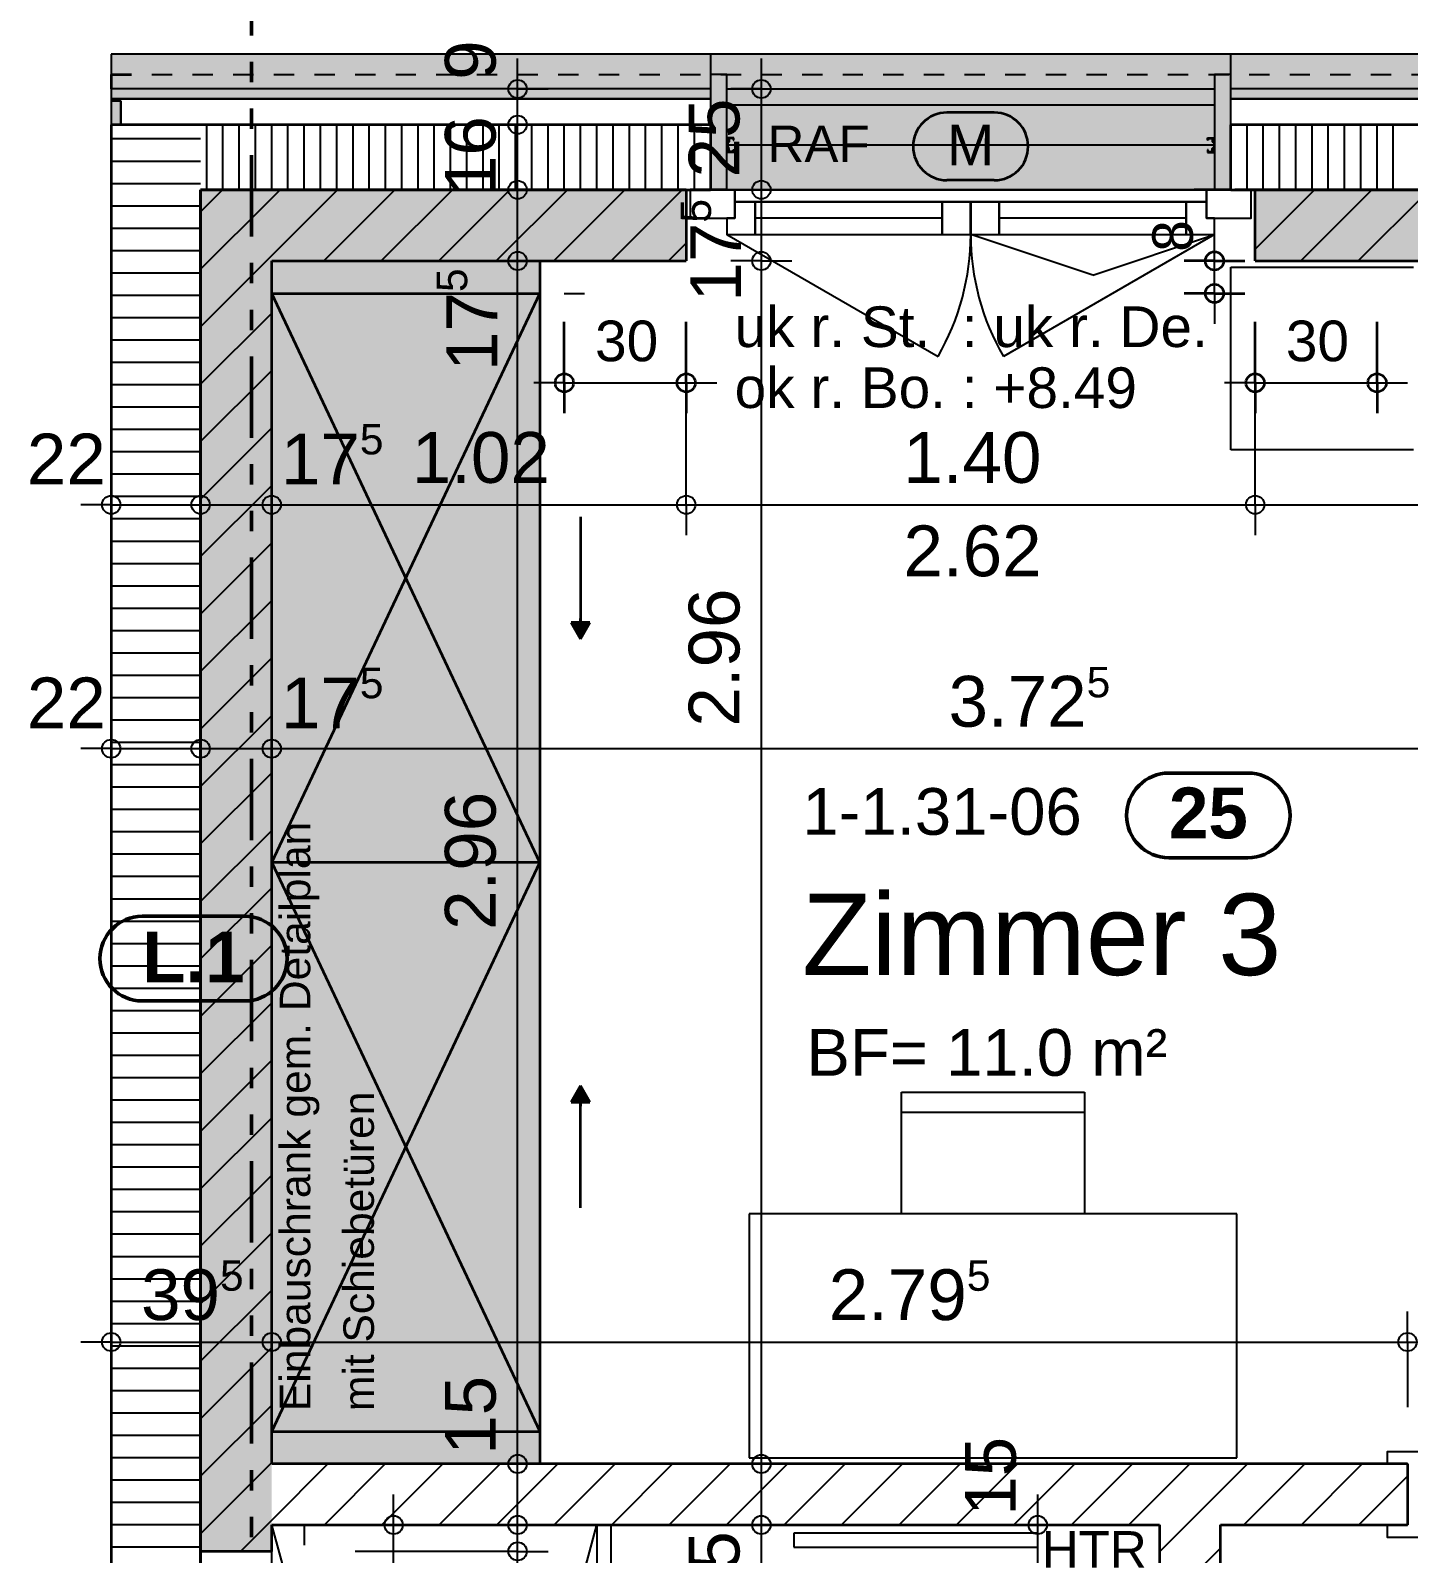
# Model space of a CAD drawing. Header units: centimetres. Extents: x 0.3 to 84.3, y 0.3 to 59.7.
# Drawn here: x 30.82 to 37.6, y 40.45 to 47.95 of the extents above; entities that cross this region are included whole.
import ezdxf

# ---------------------------------------------------------------- set-up
doc = ezdxf.new("R2010")
doc.units = ezdxf.units.CM
for name, pattern in [('AUSGEZOGEN', [0]), ('LINIE_17', [0.05, 0, -0.05]), ('LINIE_23', [0.79, 0.4, -0.13, 0, -0.13, 0, -0.13]), ('PHANTOM', [63.5, 31.75, -6.35, 6.35, -6.35, 6.35, -6.35]), ('PUNKT', [6.35, 0, -6.35]), ('RAND', [44.45, 12.7, -6.35, 12.7, -6.35, 0, -6.35]), ('VERDECKT', [9.525, 6.35, -3.175])]:
    doc.linetypes.add(name, pattern=pattern)
for name, color, linetype, lineweight in [('Allgemein', 7, 'AUSGEZOGEN', 35), ('Bad', 7, 'AUSGEZOGEN', 25), ('Bauachsen grob', 7, 'RAND', 25), ('Daemmung', 7, 'AUSGEZOGEN', 35), ('Einbaumoebel', 7, 'AUSGEZOGEN', 25), ('Fenster', 7, 'AUSGEZOGEN', 35), ('Fensterleibung Beton', 7, 'AUSGEZOGEN', 35), ('Fuellflaeche tragende Wände MW', 7, 'AUSGEZOGEN', 25), ('Holz Fassadenverkleidung', 7, 'AUSGEZOGEN', 35), ('Holzgelaender', 7, 'AUSGEZOGEN', 50), ('Konstruktion oben', 7, 'VERDECKT', 25), ('Oeffnungsrichtung Fenster', 7, 'AUSGEZOGEN', 25), ('Raumbezeichnung', 7, 'AUSGEZOGEN', 35), ('Rolladen', 7, 'AUSGEZOGEN', 25), ('Spengler', 7, 'AUSGEZOGEN', 35), ('Text Koten', 7, 'AUSGEZOGEN', 50), ('Text Werkplan Ausfuehrung', 7, 'AUSGEZOGEN', 50), ('Tuerzarge', 7, 'AUSGEZOGEN', 25), ('Unterkonstruktion', 7, 'AUSGEZOGEN', 35), ('Vorhangbrett', 7, 'AUSGEZOGEN', 25), ('Wand Mauerwerk tragend', 7, 'AUSGEZOGEN', 35), ('Werkplan- Ausfuehrungsmasse', 7, 'AUSGEZOGEN', 25)]:
    doc.layers.add(name, color=color, linetype=linetype, lineweight=lineweight)
for name, color, linetype, lineweight, true_color in [('Elektro Text', 7, 'AUSGEZOGEN', 35, 0x656565), ('HLK Apparate', 7, 'AUSGEZOGEN', 35, 0x656565), ('HLK Text', 7, 'AUSGEZOGEN', 35, 0x656565), ('Moebel', 7, 'AUSGEZOGEN', 25, 0xababab), ('Sanitaer Vermassung', 7, 'AUSGEZOGEN', 35, 0x656565)]:
    doc.layers.add(name, color=color, linetype=linetype, lineweight=lineweight, true_color=true_color)
doc.styles.add('ARIAL', font='ARIAL.TTF')

msp = doc.modelspace()

# ---------------------------------------------------------------- hatches: boundary and pattern name
at = {"layer": 'Allgemein', "linetype": 'AUSGEZOGEN', "lineweight": 25}
h = msp.add_hatch(color=32, dxfattribs=at)
h.paths.add_polyline_path([(36.73, 47.612), (41.45, 47.612), (41.45, 47.66), (36.73, 47.66)])
h.paths.add_polyline_path([(31.22, 47.612), (34.17, 47.612), (34.17, 47.66), (31.22, 47.66)])
h.paths.add_polyline_path([(44.01, 47.612), (48.73, 47.612), (48.73, 47.66), (44.01, 47.66)])
h.paths.add_polyline_path([(51.29, 47.612), (54.45, 47.612), (54.45, 47.66), (51.29, 47.66)])
h.paths.add_polyline_path([(57.01, 47.612), (58.49, 47.612), (58.49, 47.66), (57.01, 47.66)])
msp.add_hatch(color=32, dxfattribs=at).paths.add_polyline_path([(31.22, 47.602), (31.22, 47.484), (31.268, 47.484), (31.268, 47.602)])
at = {"layer": 'Daemmung', "linetype": 'AUSGEZOGEN', "lineweight": 25}
for points in [[(34.17, 47.484), (34.17, 47.164), (34.25, 47.164), (34.25, 47.484), (34.25, 47.564), (34.25, 47.612), (34.25, 47.66), (34.25, 47.732), (34.17, 47.732), (34.17, 47.66), (34.17, 47.612), (34.17, 47.564)], [(36.65, 47.484), (36.65, 47.164), (36.73, 47.164), (36.73, 47.484), (36.73, 47.564), (36.73, 47.612), (36.73, 47.66), (36.73, 47.732), (36.65, 47.732), (36.65, 47.66), (36.65, 47.612), (36.65, 47.564)]]:
    msp.add_hatch(color=32, dxfattribs=at).paths.add_polyline_path(points)
at = {"layer": 'Einbaumoebel', "linetype": 'AUSGEZOGEN', "lineweight": 35}
for points in [[(33.484, 45.034), (33.53, 44.954), (33.576, 45.034)], [(33.576, 42.674), (33.53, 42.754), (33.484, 42.674)]]:
    msp.add_hatch(color=7, dxfattribs=at).paths.add_polyline_path(points)
at = {"layer": 'Fuellflaeche tragende Wände MW', "linetype": 'AUSGEZOGEN', "lineweight": 25}
for points in [[(31.66, 47.164), (31.66, 46.814), (34.05, 46.814), (34.05, 47.164)], [(36.85, 47.164), (36.85, 46.814), (41.33, 46.814), (41.33, 47.164)], [(32.01, 46.814), (31.66, 46.814), (31.66, 40.464), (32.01, 40.464)]]:
    msp.add_hatch(color=254, dxfattribs=at).paths.add_polyline_path(points)
at = {"layer": 'Holzgelaender', "linetype": 'AUSGEZOGEN', "lineweight": 25, "true_color": 0xf1f1f1}
msp.add_hatch(color=7, dxfattribs=at).paths.add_polyline_path([(34.25, 47.58), (36.65, 47.58), (36.65, 47.66), (34.25, 47.66)])
at = {"layer": 'Spengler', "linetype": 'AUSGEZOGEN', "lineweight": 25, "true_color": 0xfafafa}
for points in [[(34.17, 47.832), (31.22, 47.832), (31.22, 47.66), (34.17, 47.66)], [(34.17, 47.832), (34.17, 47.732), (34.25, 47.732), (34.25, 47.164), (36.65, 47.164), (36.65, 47.732), (36.73, 47.732), (36.73, 47.832)], [(41.45, 47.832), (36.73, 47.832), (36.73, 47.66), (41.45, 47.66)]]:
    msp.add_hatch(color=7, dxfattribs=at).paths.add_polyline_path(points)
at = {"layer": 'Text Werkplan Ausfuehrung', "linetype": 'AUSGEZOGEN', "lineweight": 25, "true_color": 0xffffe0}
msp.add_hatch(color=7, dxfattribs=at).paths.add_polyline_path([(32.01, 46.814), (32.01, 40.894), (33.33, 40.894), (33.33, 46.814)])

# ---------------------------------------------------------------- linework, layer by layer
at = {"layer": 'Allgemein', "color": 7, "linetype": 'AUSGEZOGEN', "lineweight": 25}
for p, q in [((34.17, 47.66), (31.22, 47.66)), ((31.22, 47.66), (31.22, 47.612)), ((31.22, 47.612), (34.17, 47.612)), ((31.22, 47.602), (31.22, 47.484)), ((31.268, 47.602), (31.22, 47.602)), ((31.268, 47.564), (31.268, 47.602)), ((41.45, 47.66), (36.73, 47.66)), ((36.73, 47.612), (41.45, 47.612)), ((31.268, 47.484), (31.268, 47.564)), ((31.22, 47.484), (31.268, 47.484))]:
    msp.add_line(p, q, dxfattribs=at)
at = {"layer": 'Bad', "color": 7, "linetype": 'AUSGEZOGEN', "lineweight": 25}
for p, q in [((32.82, 37.674), (32.01, 40.594)), ((32.82, 37.674), (33.61, 40.594)), ((33.61, 40.594), (33.61, 37.534)), ((33.68, 37.534), (33.68, 40.594))]:
    msp.add_line(p, q, dxfattribs=at)
at = {"layer": 'Bauachsen grob', "color": 32, "linetype": 'LINIE_23', "lineweight": 50, "true_color": 0xc36e14}
msp.add_line((31.91, 1.394), (31.91, 57.974), dxfattribs=at)
at = {"layer": 'Daemmung', "color": 7, "linetype": 'AUSGEZOGEN', "lineweight": 25}
for p, q in [((34.25, 47.732), (34.17, 47.732)), ((34.17, 47.732), (34.17, 47.66)), ((34.25, 47.66), (34.25, 47.732)), ((36.73, 47.732), (36.65, 47.732)), ((36.65, 47.732), (36.65, 47.66)), ((36.73, 47.66), (36.73, 47.732)), ((34.17, 47.612), (34.17, 47.564)), ((34.25, 47.612), (34.25, 47.66)), ((34.25, 47.564), (34.25, 47.612)), ((36.65, 47.66), (36.65, 47.612)), ((36.65, 47.612), (36.65, 47.564)), ((36.73, 47.564), (36.73, 47.612)), ((34.17, 47.564), (34.17, 47.484)), ((34.25, 47.484), (34.25, 47.564)), ((36.65, 47.564), (36.65, 47.484)), ((36.73, 47.484), (36.73, 47.564)), ((34.17, 47.484), (34.17, 47.164)), ((34.25, 47.164), (34.25, 47.484)), ((36.65, 47.484), (36.65, 47.164)), ((36.73, 47.164), (36.73, 47.484)), ((31.66, 47.414), (31.22, 47.414)), ((31.66, 47.304), (31.22, 47.304)), ((31.66, 47.304), (31.22, 47.304)), ((31.66, 47.194), (31.22, 47.194)), ((34.17, 47.164), (34.25, 47.164)), ((36.65, 47.164), (36.73, 47.164)), ((31.66, 47.084), (31.22, 47.084)), ((31.66, 46.974), (31.22, 46.974)), ((31.66, 46.864), (31.22, 46.864)), ((31.66, 46.864), (31.22, 46.864)), ((31.66, 46.754), (31.22, 46.754)), ((31.66, 46.644), (31.22, 46.644)), ((31.66, 46.534), (31.22, 46.534)), ((31.66, 46.424), (31.22, 46.424)), ((31.66, 46.424), (31.22, 46.424)), ((31.66, 46.314), (31.22, 46.314)), ((31.66, 46.204), (31.22, 46.204)), ((31.66, 46.094), (31.22, 46.094)), ((31.66, 45.984), (31.22, 45.984)), ((31.66, 45.984), (31.22, 45.984)), ((31.66, 45.874), (31.22, 45.874)), ((31.66, 45.764), (31.22, 45.764)), ((31.66, 45.654), (31.22, 45.654)), ((31.66, 45.544), (31.22, 45.544)), ((31.66, 45.544), (31.22, 45.544)), ((31.66, 45.434), (31.22, 45.434)), ((31.66, 45.324), (31.22, 45.324)), ((31.66, 45.214), (31.22, 45.214)), ((31.66, 45.104), (31.22, 45.104)), ((31.66, 45.104), (31.22, 45.104)), ((31.66, 44.994), (31.22, 44.994)), ((31.66, 44.884), (31.22, 44.884)), ((31.66, 44.774), (31.22, 44.774)), ((31.66, 44.664), (31.22, 44.664)), ((31.66, 44.664), (31.22, 44.664)), ((31.66, 44.554), (31.22, 44.554)), ((31.66, 44.444), (31.22, 44.444)), ((31.66, 44.334), (31.22, 44.334)), ((31.66, 44.224), (31.22, 44.224)), ((31.66, 44.224), (31.22, 44.224)), ((31.66, 44.114), (31.22, 44.114)), ((31.66, 44.004), (31.22, 44.004)), ((31.66, 43.894), (31.22, 43.894)), ((31.66, 43.784), (31.22, 43.784)), ((31.66, 43.784), (31.22, 43.784)), ((31.66, 43.674), (31.22, 43.674)), ((31.66, 43.564), (31.22, 43.564)), ((31.66, 43.454), (31.22, 43.454)), ((31.66, 43.344), (31.22, 43.344)), ((31.66, 43.344), (31.22, 43.344)), ((31.66, 43.234), (31.22, 43.234)), ((31.66, 43.124), (31.22, 43.124)), ((31.66, 43.014), (31.22, 43.014)), ((31.66, 42.904), (31.22, 42.904)), ((31.66, 42.904), (31.22, 42.904)), ((31.66, 42.794), (31.22, 42.794)), ((31.66, 42.684), (31.22, 42.684)), ((31.66, 42.574), (31.22, 42.574)), ((31.66, 42.464), (31.22, 42.464)), ((31.66, 42.464), (31.22, 42.464)), ((31.66, 42.354), (31.22, 42.354)), ((31.66, 42.244), (31.22, 42.244)), ((31.66, 42.134), (31.22, 42.134)), ((31.66, 42.024), (31.22, 42.024)), ((31.66, 42.024), (31.22, 42.024)), ((31.66, 41.914), (31.22, 41.914)), ((31.66, 41.804), (31.22, 41.804)), ((31.66, 41.694), (31.22, 41.694)), ((31.66, 41.584), (31.22, 41.584)), ((31.66, 41.584), (31.22, 41.584)), ((31.66, 41.474), (31.22, 41.474)), ((31.66, 41.364), (31.22, 41.364)), ((31.66, 41.254), (31.22, 41.254)), ((31.66, 41.144), (31.22, 41.144)), ((31.66, 41.144), (31.22, 41.144)), ((31.66, 41.034), (31.22, 41.034)), ((31.66, 40.924), (31.22, 40.924)), ((31.66, 40.814), (31.22, 40.814)), ((31.66, 40.704), (31.22, 40.704)), ((31.66, 40.704), (31.22, 40.704)), ((31.66, 40.594), (31.22, 40.594)), ((31.66, 40.484), (31.22, 40.484))]:
    msp.add_line(p, q, dxfattribs=at)
at = {"layer": 'Daemmung', "color": 7, "linetype": 'AUSGEZOGEN', "lineweight": 35}
for p, q in [((31.268, 47.484), (31.22, 47.484)), ((31.22, 47.484), (31.22, 47.164)), ((31.66, 47.484), (31.268, 47.484)), ((34.17, 47.484), (31.66, 47.484)), ((34.17, 47.484), (34.17, 47.164)), ((36.73, 47.164), (36.73, 47.484)), ((41.45, 47.484), (36.73, 47.484)), ((31.22, 47.164), (31.22, 40.264)), ((31.66, 46.814), (31.66, 47.164)), ((31.66, 47.164), (32.01, 47.164)), ((32.01, 47.164), (34.05, 47.164)), ((34.05, 47.164), (34.17, 47.164)), ((36.73, 47.164), (36.85, 47.164)), ((36.85, 47.164), (41.33, 47.164)), ((31.66, 40.464), (31.66, 46.814)), ((31.66, 40.264), (31.66, 40.464))]:
    msp.add_line(p, q, dxfattribs=at)
at = {"layer": 'Daemmung', "color": 7, "linetype": 'AUSGEZOGEN', "lineweight": 25}
for points in [[(31.69, 47.164), (31.69, 47.164), (31.69, 47.164), (31.69, 47.164), (31.69, 47.164), (31.69, 47.484), (31.69, 47.484)], [(31.77, 47.164), (31.77, 47.164), (31.77, 47.164), (31.77, 47.164), (31.77, 47.164), (31.77, 47.484), (31.77, 47.484)], [(31.85, 47.164), (31.85, 47.164), (31.85, 47.164), (31.85, 47.164), (31.85, 47.164), (31.85, 47.484), (31.85, 47.484)], [(31.93, 47.164), (31.93, 47.164), (31.93, 47.164), (31.93, 47.164), (31.93, 47.164), (31.93, 47.484), (31.93, 47.484)], [(31.93, 47.164), (31.93, 47.164), (31.93, 47.164), (31.93, 47.164), (31.93, 47.164), (31.93, 47.484), (31.93, 47.484)], [(32.01, 47.164), (32.01, 47.164), (32.01, 47.164), (32.01, 47.164), (32.01, 47.164), (32.01, 47.484), (32.01, 47.484)], [(32.09, 47.164), (32.09, 47.164), (32.09, 47.164), (32.09, 47.164), (32.09, 47.164), (32.09, 47.484), (32.09, 47.484)], [(32.17, 47.164), (32.17, 47.164), (32.17, 47.164), (32.17, 47.164), (32.17, 47.164), (32.17, 47.484), (32.17, 47.484)], [(32.25, 47.164), (32.25, 47.164), (32.25, 47.164), (32.25, 47.164), (32.25, 47.164), (32.25, 47.484), (32.25, 47.484)], [(32.25, 47.164), (32.25, 47.164), (32.25, 47.164), (32.25, 47.164), (32.25, 47.164), (32.25, 47.484), (32.25, 47.484)], [(32.33, 47.164), (32.33, 47.164), (32.33, 47.164), (32.33, 47.164), (32.33, 47.164), (32.33, 47.484), (32.33, 47.484)], [(32.41, 47.164), (32.41, 47.164), (32.41, 47.164), (32.41, 47.164), (32.41, 47.164), (32.41, 47.484), (32.41, 47.484)], [(32.49, 47.164), (32.49, 47.164), (32.49, 47.164), (32.49, 47.164), (32.49, 47.164), (32.49, 47.484), (32.49, 47.484)], [(32.57, 47.164), (32.57, 47.164), (32.57, 47.164), (32.57, 47.164), (32.57, 47.164), (32.57, 47.484), (32.57, 47.484)], [(32.57, 47.164), (32.57, 47.164), (32.57, 47.164), (32.57, 47.164), (32.57, 47.164), (32.57, 47.484), (32.57, 47.484)], [(32.65, 47.164), (32.65, 47.164), (32.65, 47.164), (32.65, 47.164), (32.65, 47.164), (32.65, 47.484), (32.65, 47.484)], [(32.73, 47.164), (32.73, 47.164), (32.73, 47.164), (32.73, 47.164), (32.73, 47.164), (32.73, 47.484), (32.73, 47.484)], [(32.81, 47.164), (32.81, 47.164), (32.81, 47.164), (32.81, 47.164), (32.81, 47.164), (32.81, 47.484), (32.81, 47.484)], [(32.89, 47.164), (32.89, 47.164), (32.89, 47.164), (32.89, 47.164), (32.89, 47.164), (32.89, 47.484), (32.89, 47.484)], [(32.89, 47.164), (32.89, 47.164), (32.89, 47.164), (32.89, 47.164), (32.89, 47.164), (32.89, 47.484), (32.89, 47.484)], [(32.97, 47.164), (32.97, 47.164), (32.97, 47.164), (32.97, 47.164), (32.97, 47.164), (32.97, 47.484), (32.97, 47.484)], [(33.05, 47.164), (33.05, 47.164), (33.05, 47.164), (33.05, 47.164), (33.05, 47.164), (33.05, 47.484), (33.05, 47.484)], [(33.13, 47.164), (33.13, 47.164), (33.13, 47.164), (33.13, 47.164), (33.13, 47.164), (33.13, 47.484), (33.13, 47.484)], [(33.21, 47.164), (33.21, 47.164), (33.21, 47.164), (33.21, 47.164), (33.21, 47.164), (33.21, 47.484), (33.21, 47.484)], [(33.21, 47.164), (33.21, 47.164), (33.21, 47.164), (33.21, 47.164), (33.21, 47.164), (33.21, 47.484), (33.21, 47.484)], [(33.29, 47.164), (33.29, 47.164), (33.29, 47.164), (33.29, 47.164), (33.29, 47.164), (33.29, 47.484), (33.29, 47.484)], [(33.37, 47.164), (33.37, 47.164), (33.37, 47.164), (33.37, 47.164), (33.37, 47.164), (33.37, 47.484), (33.37, 47.484)], [(33.45, 47.164), (33.45, 47.164), (33.45, 47.164), (33.45, 47.164), (33.45, 47.164), (33.45, 47.484), (33.45, 47.484)], [(33.53, 47.164), (33.53, 47.164), (33.53, 47.164), (33.53, 47.164), (33.53, 47.164), (33.53, 47.484), (33.53, 47.484)], [(33.53, 47.164), (33.53, 47.164), (33.53, 47.164), (33.53, 47.164), (33.53, 47.164), (33.53, 47.484), (33.53, 47.484)], [(33.61, 47.164), (33.61, 47.164), (33.61, 47.164), (33.61, 47.164), (33.61, 47.164), (33.61, 47.484), (33.61, 47.484)], [(33.69, 47.164), (33.69, 47.164), (33.69, 47.164), (33.69, 47.164), (33.69, 47.164), (33.69, 47.484), (33.69, 47.484)], [(33.77, 47.164), (33.77, 47.164), (33.77, 47.164), (33.77, 47.164), (33.77, 47.164), (33.77, 47.484), (33.77, 47.484)], [(33.85, 47.164), (33.85, 47.164), (33.85, 47.164), (33.85, 47.164), (33.85, 47.164), (33.85, 47.484), (33.85, 47.484)], [(33.85, 47.164), (33.85, 47.164), (33.85, 47.164), (33.85, 47.164), (33.85, 47.164), (33.85, 47.484), (33.85, 47.484)], [(33.93, 47.164), (33.93, 47.164), (33.93, 47.164), (33.93, 47.164), (33.93, 47.164), (33.93, 47.484), (33.93, 47.484)], [(34.01, 47.164), (34.01, 47.164), (34.01, 47.164), (34.01, 47.164), (34.01, 47.164), (34.01, 47.484), (34.01, 47.484)], [(34.09, 47.164), (34.09, 47.164), (34.09, 47.164), (34.09, 47.164), (34.09, 47.164), (34.09, 47.484), (34.09, 47.484)], [(34.17, 47.164), (34.17, 47.164), (34.17, 47.164), (34.17, 47.164), (34.17, 47.484)], [(34.17, 47.164), (34.17, 47.164), (34.17, 47.164), (34.17, 47.164), (34.17, 47.484)], [(36.73, 47.164), (36.73, 47.164), (36.73, 47.164), (36.73, 47.164), (36.73, 47.164), (36.73, 47.164), (36.73, 47.164), (36.73, 47.484), (36.73, 47.484)], [(36.81, 47.164), (36.81, 47.164), (36.81, 47.164), (36.81, 47.164), (36.81, 47.164), (36.81, 47.1654), (36.81, 47.1654), (36.81, 47.484), (36.81, 47.484)], [(36.89, 47.164), (36.89, 47.164), (36.89, 47.164), (36.89, 47.164), (36.89, 47.164), (36.89, 47.1669), (36.89, 47.1669), (36.89, 47.484), (36.89, 47.484)], [(36.97, 47.164), (36.97, 47.164), (36.97, 47.164), (36.97, 47.164), (36.97, 47.164), (36.97, 47.1683), (36.97, 47.1683), (36.97, 47.484), (36.97, 47.484)], [(37.05, 47.164), (37.05, 47.164), (37.05, 47.164), (37.05, 47.164), (37.05, 47.164), (37.05, 47.1698), (37.05, 47.1698), (37.05, 47.484), (37.05, 47.484)], [(37.05, 47.164), (37.05, 47.164), (37.05, 47.164), (37.05, 47.164), (37.05, 47.164), (37.05, 47.1698), (37.05, 47.1698), (37.05, 47.484), (37.05, 47.484)], [(37.13, 47.164), (37.13, 47.164), (37.13, 47.164), (37.13, 47.164), (37.13, 47.164), (37.13, 47.1712), (37.13, 47.1712), (37.13, 47.484), (37.13, 47.484)], [(37.21, 47.164), (37.21, 47.164), (37.21, 47.164), (37.21, 47.164), (37.21, 47.164), (37.21, 47.1727), (37.21, 47.1727), (37.21, 47.484), (37.21, 47.484)], [(37.29, 47.164), (37.29, 47.164), (37.29, 47.164), (37.29, 47.164), (37.29, 47.164), (37.29, 47.1741), (37.29, 47.1741), (37.29, 47.484), (37.29, 47.484)], [(37.37, 47.164), (37.37, 47.164), (37.37, 47.164), (37.37, 47.164), (37.37, 47.164), (37.37, 47.1756), (37.37, 47.1756), (37.37, 47.484), (37.37, 47.484)], [(37.37, 47.164), (37.37, 47.164), (37.37, 47.164), (37.37, 47.164), (37.37, 47.164), (37.37, 47.1756), (37.37, 47.1756), (37.37, 47.484), (37.37, 47.484)], [(37.45, 47.164), (37.45, 47.164), (37.45, 47.164), (37.45, 47.164), (37.45, 47.164), (37.45, 47.177), (37.45, 47.177), (37.45, 47.484), (37.45, 47.484)], [(37.53, 47.164), (37.53, 47.164), (37.53, 47.164), (37.53, 47.164), (37.53, 47.164), (37.53, 47.1784), (37.53, 47.1784), (37.53, 47.484), (37.53, 47.484)]]:
    msp.add_lwpolyline(points, dxfattribs=at)
at = {"layer": 'Einbaumoebel', "color": 7, "linetype": 'AUSGEZOGEN', "lineweight": 35}
for p, q in [((33.33, 46.814), (33.33, 40.894)), ((32.01, 46.654), (33.33, 46.654)), ((33.33, 43.854), (32.01, 46.654)), ((32.01, 43.854), (33.33, 46.654)), ((33.53, 45.554), (33.53, 44.954)), ((33.53, 45.034), (33.53, 45.054)), ((33.576, 45.034), (33.484, 45.034)), ((33.484, 45.034), (33.53, 44.954)), ((33.53, 44.954), (33.576, 45.034)), ((33.53, 44.954), (33.53, 44.954)), ((33.53, 44.954), (33.53, 44.954)), ((33.53, 44.954), (33.53, 44.954)), ((33.33, 43.854), (32.01, 43.854)), ((32.01, 41.054), (33.33, 43.854)), ((32.01, 43.854), (33.33, 41.054)), ((33.53, 42.754), (33.484, 42.674)), ((33.53, 42.154), (33.53, 42.754)), ((33.53, 42.754), (33.53, 42.754)), ((33.53, 42.754), (33.53, 42.754)), ((33.53, 42.754), (33.53, 42.754)), ((33.576, 42.674), (33.53, 42.754)), ((33.484, 42.674), (33.576, 42.674)), ((33.53, 42.674), (33.53, 42.654)), ((32.01, 41.054), (33.33, 41.054))]:
    msp.add_line(p, q, dxfattribs=at)
at = {"layer": 'Elektro Text', "color": 40, "linetype": 'AUSGEZOGEN', "lineweight": 35}
for p, q in [((35.5661, 47.544), (35.3333, 47.544)), ((35.5661, 47.2107), (35.3333, 47.2107))]:
    msp.add_line(p, q, dxfattribs=at)
for centre, start, end in [((35.3333, 47.3773), 90, 270), ((35.5661, 47.3773), 270, 90)]:
    msp.add_arc(centre, 0.1667, start, end, dxfattribs=at)
at = {"layer": 'Fenster', "color": 7, "linetype": 'AUSGEZOGEN', "lineweight": 25}
for p, q in [((35.309, 47.024), (34.39, 47.024)), ((36.51, 47.024), (35.591, 47.024))]:
    msp.add_line(p, q, dxfattribs=at)
for points in [[(36.73, 47.164), (36.73, 47.832), (34.17, 47.832), (34.17, 47.164), (36.73, 47.164)], [(34.29, 47.164), (34.07, 47.164), (34.07, 47.024), (34.29, 47.024), (34.29, 47.164)], [(34.29, 47.104), (35.449, 47.104), (35.449, 47.024), (35.451, 47.024), (35.451, 47.104), (36.61, 47.104), (36.61, 47.164), (34.29, 47.164), (34.29, 47.104)], [(36.83, 47.164), (36.61, 47.164), (36.61, 47.024), (36.83, 47.024), (36.83, 47.164)], [(34.39, 47.104), (34.29, 47.104), (34.29, 47.024), (34.25, 47.024), (34.25, 46.944), (34.39, 46.944), (34.39, 47.104)], [(35.309, 47.104), (34.39, 47.104), (34.39, 46.944), (35.309, 46.944), (35.309, 47.104)], [(35.449, 47.024), (35.449, 47.104), (35.309, 47.104), (35.309, 46.944), (35.449, 46.944), (35.449, 47.024)], [(35.591, 47.104), (35.451, 47.104), (35.451, 47.024), (35.451, 46.944), (35.591, 46.944), (35.591, 47.104)], [(36.51, 47.104), (35.591, 47.104), (35.591, 46.944), (36.51, 46.944), (36.51, 47.104)], [(36.65, 47.024), (36.61, 47.024), (36.61, 47.104), (36.51, 47.104), (36.51, 46.944), (36.65, 46.944), (36.65, 47.024)]]:
    msp.add_lwpolyline(points, dxfattribs=at)
at = {"layer": 'Fensterleibung Beton', "color": 7, "linetype": 'AUSGEZOGEN', "lineweight": 25}
msp.add_line((32.01, 37.664), (32.01, 40.464), dxfattribs=at)
at = {"layer": 'HLK Apparate', "color": 251, "linetype": 'AUSGEZOGEN', "lineweight": 25, "true_color": 0x656565}
for p, q in [((35.78, 40.554), (34.58, 40.554)), ((34.58, 40.554), (34.58, 40.484)), ((35.78, 40.484), (35.78, 40.554)), ((34.58, 40.484), (35.78, 40.484))]:
    msp.add_line(p, q, dxfattribs=at)
at = {"layer": 'Holz Fassadenverkleidung', "color": 7, "linetype": 'LINIE_17', "lineweight": 25}
msp.add_line((31.22, 47.732), (63.288, 47.732), dxfattribs=at)
at = {"layer": 'Holzgelaender', "color": 7, "linetype": 'AUSGEZOGEN', "lineweight": 25}
for p, q in [((34.25, 47.66), (36.65, 47.66)), ((34.25, 47.58), (34.25, 47.66)), ((36.65, 47.66), (36.65, 47.58)), ((36.65, 47.58), (34.25, 47.58))]:
    msp.add_line(p, q, dxfattribs=at)
at = {"layer": 'Konstruktion oben', "color": 7, "linetype": 'PUNKT', "lineweight": 35}
for q in [(63.288, 47.732), (31.22, 47.66)]:
    msp.add_line((31.22, 47.732), q, dxfattribs=at)
at = {"layer": 'Moebel', "color": 253, "linetype": 'AUSGEZOGEN', "lineweight": 25, "true_color": 0xababab}
for p, q in [((36.73, 45.884), (36.73, 46.784)), ((36.73, 46.784), (37.63, 46.784)), ((37.63, 45.884), (36.73, 45.884)), ((35.11, 42.724), (36.01, 42.724)), ((35.11, 42.124), (35.11, 42.724)), ((36.01, 42.724), (36.01, 42.124)), ((36.01, 42.624), (35.11, 42.624)), ((34.36, 42.124), (34.36, 40.924)), ((36.76, 42.124), (34.36, 42.124)), ((36.76, 40.924), (36.76, 42.124)), ((34.36, 40.924), (36.76, 40.924))]:
    msp.add_line(p, q, dxfattribs=at)
at = {"layer": 'Oeffnungsrichtung Fenster', "color": 7, "linetype": 'AUSGEZOGEN', "lineweight": 25}
for p, q in [((34.25, 46.944), (35.2892, 46.344)), ((36.0505, 46.744), (35.451, 46.944)), ((36.65, 46.944), (35.6108, 46.344)), ((36.0505, 46.744), (36.65, 46.944))]:
    msp.add_line(p, q, dxfattribs=at)
for centre, start, end in [((34.25, 46.944), 330, 0), ((36.65, 46.944), 180, 210)]:
    msp.add_arc(centre, 1.2, start, end, dxfattribs=at)
at = {"layer": 'Rolladen', "color": 7, "linetype": 'AUSGEZOGEN', "lineweight": 25}
for p, q in [((34.257, 47.402), (34.25, 47.395)), ((34.25, 47.373), (34.25, 47.395)), ((34.25, 47.379), (34.25, 47.389)), ((34.25, 47.378), (34.25, 47.379)), ((34.257, 47.366), (34.25, 47.373)), ((34.251, 47.416), (34.251, 47.42)), ((34.285, 47.42), (34.251, 47.42)), ((34.257, 47.416), (34.251, 47.416)), ((34.261, 47.4003), (34.254, 47.3933)), ((34.254, 47.3933), (34.254, 47.3747)), ((34.261, 47.3677), (34.254, 47.3747)), ((34.257, 47.416), (34.257, 47.402)), ((34.261, 47.416), (34.261, 47.4003)), ((34.281, 47.416), (34.261, 47.416)), ((34.261, 47.352), (34.261, 47.3677)), ((34.281, 47.416), (34.281, 47.408)), ((34.281, 47.408), (34.285, 47.408)), ((34.285, 47.408), (34.285, 47.42)), ((36.615, 47.408), (36.615, 47.42)), ((36.615, 47.42), (36.649, 47.42)), ((36.619, 47.408), (36.615, 47.408)), ((36.619, 47.416), (36.639, 47.416)), ((36.619, 47.416), (36.619, 47.408)), ((36.639, 47.416), (36.639, 47.4003)), ((36.639, 47.4003), (36.646, 47.3933)), ((36.639, 47.3677), (36.646, 47.3747)), ((36.639, 47.352), (36.639, 47.3677)), ((36.643, 47.416), (36.649, 47.416)), ((36.643, 47.416), (36.643, 47.402)), ((36.643, 47.402), (36.65, 47.395)), ((36.643, 47.366), (36.65, 47.373)), ((36.646, 47.3933), (36.646, 47.3747)), ((36.649, 47.416), (36.649, 47.42)), ((36.65, 47.373), (36.65, 47.395)), ((36.65, 47.379), (36.65, 47.389)), ((36.65, 47.378), (36.65, 47.379)), ((34.257, 47.352), (34.251, 47.352)), ((34.251, 47.348), (34.251, 47.352)), ((34.285, 47.348), (34.251, 47.348)), ((34.257, 47.352), (34.257, 47.366)), ((34.281, 47.352), (34.261, 47.352)), ((34.281, 47.36), (34.285, 47.36)), ((34.281, 47.352), (34.281, 47.36)), ((34.285, 47.36), (34.285, 47.348)), ((36.615, 47.36), (36.615, 47.348)), ((36.619, 47.36), (36.615, 47.36)), ((36.615, 47.348), (36.649, 47.348)), ((36.619, 47.352), (36.619, 47.36)), ((36.619, 47.352), (36.639, 47.352)), ((36.643, 47.352), (36.643, 47.366)), ((36.643, 47.352), (36.649, 47.352)), ((36.649, 47.348), (36.649, 47.352))]:
    msp.add_line(p, q, dxfattribs=at)
at = {"layer": 'Rolladen', "color": 7, "linetype": 'PHANTOM', "lineweight": 25}
msp.add_line((36.65, 47.384), (34.25, 47.384), dxfattribs=at)
at = {"layer": 'Sanitaer Vermassung', "color": 240, "linetype": 'AUSGEZOGEN', "lineweight": 25}
for p, q in [((32.61, 40.594), (32.61, 40.744)), ((32.61, 40.594), (32.46, 40.594)), ((32.61, 40.594), (32.76, 40.594)), ((32.61, 40.594), (32.61, 40.594)), ((32.61, 37.534), (32.61, 40.594))]:
    msp.add_line(p, q, dxfattribs=at)
msp.add_circle((32.61, 40.594), 0.045, dxfattribs=at)
at = {"layer": 'Spengler', "color": 7, "linetype": 'AUSGEZOGEN', "lineweight": 25}
for p, q in [((34.17, 47.832), (31.22, 47.832)), ((31.22, 47.832), (31.22, 47.66)), ((41.45, 47.832), (36.73, 47.832))]:
    msp.add_line(p, q, dxfattribs=at)
at = {"layer": 'Text Werkplan Ausfuehrung', "color": 240, "linetype": 'AUSGEZOGEN', "lineweight": 50}
for p, q in [((36.8142, 44.294), (36.4257, 44.294)), ((36.8142, 43.8773), (36.4257, 43.8773))]:
    msp.add_line(p, q, dxfattribs=at)
at = {"layer": 'Text Werkplan Ausfuehrung', "color": 92, "linetype": 'AUSGEZOGEN', "lineweight": 50, "true_color": 0x00b300}
for p, q in [((31.8775, 43.589), (31.3729, 43.589)), ((31.8775, 43.1723), (31.3729, 43.1723))]:
    msp.add_line(p, q, dxfattribs=at)
at = {"layer": 'Text Werkplan Ausfuehrung', "color": 240, "linetype": 'AUSGEZOGEN', "lineweight": 50}
for centre, start, end in [((36.4257, 44.0856), 90, 270), ((36.8142, 44.0856), 270, 90)]:
    msp.add_arc(centre, 0.2083, start, end, dxfattribs=at)
at = {"layer": 'Text Werkplan Ausfuehrung', "color": 92, "linetype": 'AUSGEZOGEN', "lineweight": 50, "true_color": 0x00b300}
for centre, start, end in [((31.3729, 43.3807), 90, 270), ((31.8775, 43.3807), 270, 90)]:
    msp.add_arc(centre, 0.2083, start, end, dxfattribs=at)
at = {"layer": 'Tuerzarge', "color": 7, "linetype": 'AUSGEZOGEN', "lineweight": 25}
msp.add_lwpolyline([(37.68, 40.744), (37.68, 40.954), (37.5, 40.954), (37.5, 40.894), (37.6, 40.894), (37.6, 40.594), (37.5, 40.594), (37.5, 40.534), (37.68, 40.534), (37.68, 40.744)], dxfattribs=at)
at = {"layer": 'Unterkonstruktion', "color": 7, "linetype": 'AUSGEZOGEN', "lineweight": 25}
for p, q in [((34.17, 47.612), (31.22, 47.612)), ((31.22, 47.612), (31.22, 47.602)), ((31.22, 47.602), (31.268, 47.602)), ((31.268, 47.602), (31.268, 47.564)), ((34.17, 47.612), (34.17, 47.564)), ((36.73, 47.564), (36.73, 47.612)), ((41.45, 47.612), (36.73, 47.612)), ((31.268, 47.564), (31.268, 47.484)), ((34.17, 47.564), (34.17, 47.484)), ((36.73, 47.484), (36.73, 47.564)), ((31.268, 47.484), (31.66, 47.484)), ((31.66, 47.484), (34.17, 47.484)), ((36.73, 47.484), (41.45, 47.484))]:
    msp.add_line(p, q, dxfattribs=at)
at = {"layer": 'Vorhangbrett', "color": 191, "linetype": 'AUSGEZOGEN', "lineweight": 25, "true_color": 0xbe96ea}
for p, q in [((36.65, 46.814), (36.65, 46.964)), ((36.65, 46.654), (36.65, 46.814)), ((36.65, 46.654), (36.65, 46.504)), ((33.45, 46.214), (33.3, 46.214)), ((33.45, 46.214), (34.05, 46.214)), ((34.05, 46.214), (34.2, 46.214)), ((36.85, 46.214), (36.7, 46.214)), ((36.85, 46.214), (37.45, 46.214)), ((37.45, 46.214), (37.6, 46.214))]:
    msp.add_line(p, q, dxfattribs=at)
at = {"layer": 'Vorhangbrett', "color": 191, "linetype": 'AUSGEZOGEN', "lineweight": 35, "true_color": 0xbe96ea}
for p, q in [((36.65, 46.814), (36.5, 46.814)), ((36.65, 46.814), (36.8, 46.814)), ((36.65, 46.654), (36.5, 46.654)), ((36.65, 46.654), (36.8, 46.654)), ((33.45, 46.214), (33.45, 46.514)), ((34.05, 46.214), (34.05, 46.514)), ((36.85, 46.214), (36.85, 46.514)), ((37.45, 46.214), (37.45, 46.514)), ((33.45, 46.214), (33.45, 46.364)), ((34.05, 46.214), (34.05, 46.364)), ((36.85, 46.214), (36.85, 46.364)), ((37.45, 46.214), (37.45, 46.364)), ((33.45, 46.214), (33.45, 46.064)), ((34.05, 46.214), (34.05, 46.064)), ((36.85, 46.214), (36.85, 46.064)), ((37.45, 46.214), (37.45, 46.064))]:
    msp.add_line(p, q, dxfattribs=at)
at = {"layer": 'Vorhangbrett', "color": 191, "linetype": 'PUNKT', "lineweight": 25, "true_color": 0xbe96ea}
for p, q in [((33.45, 46.654), (37.45, 46.654)), ((32.17, 40.594), (32.17, 37.534))]:
    msp.add_line(p, q, dxfattribs=at)
at = {"layer": 'Vorhangbrett', "color": 191, "linetype": 'AUSGEZOGEN', "lineweight": 35, "true_color": 0xbe96ea}
for centre in [(36.65, 46.814), (36.65, 46.654), (33.45, 46.214), (34.05, 46.214), (36.85, 46.214), (37.45, 46.214)]:
    msp.add_circle(centre, 0.045, dxfattribs=at)
at = {"layer": 'Wand Mauerwerk tragend', "color": 7, "linetype": 'AUSGEZOGEN', "lineweight": 35}
for p, q in [((32.01, 47.164), (31.66, 47.164)), ((31.66, 47.164), (31.66, 46.814)), ((34.05, 47.164), (32.01, 47.164)), ((34.05, 47.164), (34.05, 47.024)), ((36.85, 47.024), (36.85, 47.164)), ((41.33, 47.164), (36.85, 47.164)), ((34.05, 47.024), (34.05, 46.814)), ((36.85, 46.814), (36.85, 47.024)), ((31.66, 46.814), (31.66, 40.464)), ((32.01, 40.894), (32.01, 46.814)), ((32.01, 46.814), (34.05, 46.814)), ((36.85, 46.814), (39.46, 46.814)), ((37.6, 40.894), (32.01, 40.894)), ((37.6, 40.894), (37.6, 40.594)), ((32.01, 40.464), (32.01, 40.594)), ((32.01, 40.594), (36.38, 40.594)), ((36.38, 40.594), (36.38, 40.294)), ((36.68, 40.294), (36.68, 40.594)), ((36.68, 40.594), (37.6, 40.594)), ((31.8, 40.464), (31.66, 40.464)), ((32.01, 40.464), (31.8, 40.464))]:
    msp.add_line(p, q, dxfattribs=at)
at = {"layer": 'Wand Mauerwerk tragend', "color": 7, "linetype": 'AUSGEZOGEN', "lineweight": 25}
for p, q in [((31.66, 47.056), (31.768, 47.164)), ((32.01, 46.8404), (32.3336, 47.164)), ((32.01, 47.1232), (32.0508, 47.164)), ((31.66, 46.7732), (32.01, 47.1232)), ((31.66, 46.4904), (32.01, 46.8404)), ((31.66, 46.2075), (32.01, 46.5575)), ((31.66, 45.9247), (32.01, 46.2747)), ((31.66, 45.6418), (32.01, 45.9918)), ((31.66, 45.359), (32.01, 45.709)), ((31.66, 45.0761), (32.01, 45.4261)), ((31.66, 44.7933), (32.01, 45.1433)), ((31.66, 44.5105), (32.01, 44.8605)), ((31.66, 44.2276), (32.01, 44.5776)), ((31.66, 43.9448), (32.01, 44.2948)), ((31.66, 43.6619), (32.01, 44.0119)), ((31.66, 43.3791), (32.01, 43.7291)), ((31.66, 43.0962), (32.01, 43.4462)), ((31.66, 42.8134), (32.01, 43.1634)), ((31.66, 42.5306), (32.01, 42.8806)), ((31.66, 42.2477), (32.01, 42.5977)), ((31.66, 41.9649), (32.01, 42.3149)), ((31.66, 41.682), (32.01, 42.032)), ((31.66, 41.3992), (32.01, 41.7492)), ((31.66, 41.1163), (32.01, 41.4663)), ((31.66, 40.8335), (32.01, 41.1835)), ((31.66, 40.5507), (32.01, 40.9007)), ((32.01, 40.6178), (32.2862, 40.894)), ((31.8562, 40.464), (32.01, 40.6178)), ((36.38, 40.4623), (36.5117, 40.594))]:
    msp.add_line(p, q, dxfattribs=at)
at = {"layer": 'Wand Mauerwerk tragend', "color": 180, "linetype": 'PUNKT', "lineweight": 35}
for p, q in [((34.17, 47.164), (34.05, 47.164)), ((34.05, 47.164), (34.05, 47.024)), ((34.25, 47.164), (34.17, 47.164)), ((36.65, 47.164), (34.25, 47.164)), ((36.73, 47.164), (36.65, 47.164)), ((36.85, 47.164), (36.73, 47.164)), ((36.85, 47.024), (36.85, 47.164)), ((34.05, 47.024), (36.85, 47.024)), ((31.8, 40.464), (31.66, 40.464)), ((31.66, 40.464), (31.66, 40.264)), ((31.8, 37.664), (31.8, 40.464))]:
    msp.add_line(p, q, dxfattribs=at)
at = {"layer": 'Wand Mauerwerk tragend', "color": 7, "linetype": 'AUSGEZOGEN', "lineweight": 25}
for points in [[(32.2665, 46.814), (32.2665, 46.814), (32.2665, 46.814), (32.2665, 46.814), (32.6165, 47.164)], [(32.5493, 46.814), (32.5493, 46.814), (32.5493, 46.814), (32.5493, 46.814), (32.8993, 47.164)], [(32.8322, 46.814), (32.8322, 46.814), (32.8322, 46.814), (32.8322, 46.814), (33.1822, 47.164)], [(33.115, 46.814), (33.115, 46.814), (33.115, 46.814), (33.115, 46.814), (33.465, 47.164)], [(33.3979, 46.814), (33.3979, 46.814), (33.3979, 46.814), (33.3979, 46.814), (33.7479, 47.164)], [(33.6807, 46.814), (33.6807, 46.814), (33.6807, 46.814), (33.6807, 46.814), (34.0307, 47.164)], [(36.85, 47.1549), (36.859, 47.1638), (36.859, 47.1638), (36.8591, 47.164)], [(36.85, 46.872), (37.137, 47.159), (37.137, 47.159), (37.142, 47.164)], [(37.0748, 46.814), (37.0748, 46.814), (37.0748, 46.814), (37.0748, 46.814), (37.4151, 47.1542), (37.4151, 47.1542), (37.4248, 47.164)], [(37.3577, 46.814), (37.3577, 46.814), (37.3577, 46.814), (37.3577, 46.814), (37.6931, 47.1494), (37.6931, 47.1494), (37.7077, 47.164)], [(33.9635, 46.814), (33.9635, 46.814), (33.9635, 46.814), (33.9635, 46.814), (34.05, 46.9005)], [(32.269, 40.594), (32.269, 40.594), (32.569, 40.894)], [(32.5519, 40.594), (32.5519, 40.594), (32.8519, 40.894)], [(32.8347, 40.594), (32.8347, 40.594), (33.1347, 40.894)], [(33.1176, 40.594), (33.1176, 40.594), (33.4176, 40.894)], [(33.4004, 40.594), (33.4004, 40.594), (33.7004, 40.894)], [(33.6832, 40.594), (33.6832, 40.594), (33.9832, 40.894)], [(33.9661, 40.594), (33.9661, 40.594), (34.2661, 40.894)], [(34.2489, 40.594), (34.2489, 40.594), (34.5489, 40.894)], [(34.5318, 40.594), (34.5318, 40.594), (34.8318, 40.894)], [(34.8146, 40.594), (34.8146, 40.594), (35.1146, 40.894)], [(35.0975, 40.594), (35.0975, 40.594), (35.3975, 40.894)], [(35.3803, 40.594), (35.3803, 40.594), (35.6803, 40.894)], [(35.6631, 40.594), (35.6631, 40.594), (35.9631, 40.894)], [(35.946, 40.594), (35.946, 40.594), (36.246, 40.894)], [(36.2288, 40.594), (36.2288, 40.594), (36.5288, 40.894)], [(36.5117, 40.594), (36.5117, 40.594), (36.8117, 40.894)], [(36.7945, 40.594), (36.7945, 40.594), (37.0945, 40.894)], [(37.0774, 40.594), (37.0774, 40.594), (37.3774, 40.894)], [(37.3602, 40.594), (37.3602, 40.594), (37.6, 40.8338)], [(36.4945, 40.294), (36.68, 40.4795), (36.68, 40.4795)]]:
    msp.add_lwpolyline(points, dxfattribs=at)
at = {"layer": 'Werkplan- Ausfuehrungsmasse', "color": 7, "linetype": 'AUSGEZOGEN', "lineweight": 25}
for p, q in [((33.22, 47.66), (33.22, 47.81)), ((34.42, 47.66), (34.42, 47.81)), ((33.22, 47.66), (33.07, 47.66)), ((33.22, 47.66), (33.37, 47.66)), ((33.22, 47.66), (33.22, 47.66)), ((33.22, 47.484), (33.22, 47.66)), ((34.42, 47.66), (34.27, 47.66)), ((34.42, 47.66), (34.57, 47.66)), ((34.42, 47.66), (34.42, 47.66)), ((34.42, 47.164), (34.42, 47.66)), ((33.22, 47.484), (33.07, 47.484)), ((33.22, 47.484), (33.37, 47.484)), ((33.22, 47.484), (33.22, 47.484)), ((33.22, 47.164), (33.22, 47.484)), ((33.22, 47.164), (33.07, 47.164)), ((33.22, 47.164), (33.37, 47.164)), ((33.22, 47.164), (33.22, 47.164)), ((33.22, 46.814), (33.22, 47.164)), ((34.42, 47.164), (34.27, 47.164)), ((34.42, 47.164), (34.57, 47.164)), ((34.42, 47.164), (34.42, 47.164)), ((34.42, 46.814), (34.42, 47.164)), ((33.22, 46.814), (33.07, 46.814)), ((33.22, 46.814), (33.37, 46.814)), ((33.22, 46.814), (33.22, 46.814)), ((33.22, 40.894), (33.22, 46.814)), ((34.42, 46.814), (34.27, 46.814)), ((34.42, 46.814), (34.57, 46.814)), ((34.42, 46.814), (34.42, 46.814)), ((34.42, 40.894), (34.42, 46.814)), ((31.22, 45.614), (31.22, 45.764)), ((31.66, 45.614), (31.66, 45.764)), ((32.01, 45.614), (32.01, 45.764)), ((34.05, 45.614), (34.05, 45.764)), ((36.85, 45.614), (36.85, 45.764)), ((31.22, 45.614), (31.07, 45.614)), ((31.22, 45.614), (31.22, 45.464)), ((31.22, 45.614), (31.22, 45.614)), ((31.66, 45.614), (31.66, 45.464)), ((31.66, 45.614), (31.66, 45.614)), ((31.66, 45.614), (32.01, 45.614)), ((32.01, 45.614), (32.01, 45.464)), ((32.01, 45.614), (32.01, 45.614)), ((34.05, 45.614), (34.05, 45.464)), ((36.85, 45.614), (36.85, 45.464)), ((36.85, 45.614), (39.46, 45.614)), ((31.22, 44.414), (31.22, 44.564)), ((31.66, 44.414), (31.66, 44.564)), ((32.01, 44.414), (32.01, 44.564)), ((31.22, 44.414), (31.07, 44.414)), ((31.22, 44.414), (31.22, 44.264)), ((31.22, 44.414), (31.22, 44.414)), ((31.22, 44.414), (31.66, 44.414)), ((31.66, 44.414), (31.66, 44.264)), ((31.66, 44.414), (31.66, 44.414)), ((31.66, 44.414), (32.01, 44.414)), ((32.01, 44.414), (32.01, 44.264)), ((32.01, 44.414), (32.01, 44.414)), ((32.01, 44.414), (39.46, 44.414)), ((31.22, 41.494), (31.22, 41.644)), ((32.01, 41.494), (32.01, 41.644)), ((37.6, 41.494), (37.6, 41.644)), ((31.22, 41.494), (31.07, 41.494)), ((31.22, 41.494), (31.22, 41.344)), ((31.22, 41.494), (31.22, 41.494)), ((32.01, 41.494), (32.01, 41.344)), ((32.01, 41.494), (32.01, 41.494)), ((37.6, 41.494), (37.6, 41.344)), ((37.6, 41.494), (39.16, 41.494)), ((33.22, 40.894), (33.07, 40.894)), ((33.22, 40.894), (33.37, 40.894)), ((33.22, 40.894), (33.22, 40.894)), ((33.22, 40.594), (33.22, 40.894)), ((34.42, 40.894), (34.27, 40.894)), ((34.42, 40.894), (34.57, 40.894)), ((34.42, 40.894), (34.42, 40.894)), ((34.42, 40.594), (34.42, 40.894)), ((35.78, 40.594), (35.78, 40.744)), ((33.22, 40.594), (33.07, 40.594)), ((33.22, 40.594), (33.37, 40.594)), ((33.22, 40.464), (33.22, 40.594)), ((34.42, 40.594), (34.27, 40.594)), ((34.42, 40.594), (34.57, 40.594)), ((34.42, 40.594), (34.42, 40.594)), ((34.42, 36.894), (34.42, 40.594)), ((35.78, 40.594), (35.63, 40.594)), ((35.78, 40.594), (35.93, 40.594)), ((35.78, 40.594), (35.78, 40.594)), ((35.78, 40.294), (35.78, 40.594)), ((33.22, 40.464), (33.07, 40.464)), ((33.22, 40.464), (33.37, 40.464)), ((33.22, 37.664), (33.22, 40.464))]:
    msp.add_line(p, q, dxfattribs=at)
for points in [[(34.05, 45.614), (34.05, 45.6765), (34.05, 45.6765), (34.05, 45.6765), (34.05, 45.6765), (34.05, 45.6765), (34.05, 45.6765), (34.05, 45.6765), (34.05, 45.6765), (34.05, 45.6765), (34.05, 45.6765), (34.05, 45.6765), (34.05, 45.6765), (34.05, 45.6765), (34.05, 45.6765), (34.05, 45.6765), (34.05, 45.6765), (34.05, 45.6765), (34.05, 45.6765), (34.05, 45.6765), (34.05, 45.6765), (34.05, 45.6765), (34.05, 45.6765), (34.05, 45.6765), (34.05, 45.6765), (34.05, 45.6765), (34.05, 45.6765), (34.05, 45.6765), (34.05, 45.6765), (34.05, 45.6765), (34.05, 45.6765), (34.05, 45.6765), (34.05, 45.6765), (34.05, 45.6781), (34.05, 45.6781), (34.05, 45.6817), (34.05, 45.6817), (34.05, 45.6837), (34.05, 45.6837), (34.05, 46.414)], [(36.85, 45.614), (36.85, 45.6765), (36.85, 45.6765), (36.85, 45.6765), (36.85, 45.6765), (36.85, 45.6765), (36.85, 45.6765), (36.85, 45.6765), (36.85, 45.6765), (36.85, 45.6765), (36.85, 45.6765), (36.85, 45.6765), (36.85, 45.6765), (36.85, 45.6765), (36.85, 45.6765), (36.85, 45.6765), (36.85, 45.6765), (36.85, 45.6765), (36.85, 45.6765), (36.85, 45.6765), (36.85, 45.6765), (36.85, 45.6765), (36.85, 45.6765), (36.85, 45.6765), (36.85, 45.6765), (36.85, 45.6765), (36.85, 45.6765), (36.85, 45.6765), (36.85, 45.6765), (36.85, 45.6765), (36.85, 45.6765), (36.85, 45.6794), (36.85, 45.6794), (36.85, 45.6861), (36.85, 45.6861), (36.85, 45.6898), (36.85, 45.6898), (36.85, 46.414)], [(31.22, 45.614), (31.5014, 45.614), (31.5014, 45.614), (31.66, 45.614)], [(32.01, 45.614), (32.8876, 45.614), (32.8876, 45.614), (34.05, 45.614)], [(34.05, 45.614), (34.2737, 45.614), (34.2737, 45.614), (35.2375, 45.614), (35.2375, 45.614), (36.85, 45.614)], [(31.22, 41.494), (31.2221, 41.494), (31.2221, 41.494), (32.01, 41.494)], [(32.01, 41.494), (32.5763, 41.494), (32.5763, 41.494), (33.3793, 41.494), (33.3793, 41.494), (37.6, 41.494)], [(37.6, 41.494), (37.6, 41.2892), (37.6, 41.2892), (37.6, 41.174)], [(33.22, 40.594), (33.1573, 40.594), (33.1573, 40.594), (33.1562, 40.594), (33.1562, 40.594), (33.1549, 40.594), (33.1549, 40.594), (33.1547, 40.594), (33.1547, 40.594), (33.1425, 40.594), (33.1425, 40.594), (32.42, 40.594)], [(33.22, 40.464), (33.1573, 40.464), (33.1573, 40.464), (33.1561, 40.464), (33.1561, 40.464), (33.1548, 40.464), (33.1548, 40.464), (33.1546, 40.464), (33.1546, 40.464), (33.1425, 40.464), (33.1425, 40.464), (32.42, 40.464)]]:
    msp.add_lwpolyline(points, dxfattribs=at)
for centre in [(33.22, 47.66), (34.42, 47.66), (33.22, 47.484), (33.22, 47.164), (34.42, 47.164), (33.22, 46.814), (34.42, 46.814), (31.22, 45.614), (31.66, 45.614), (32.01, 45.614), (34.05, 45.614), (36.85, 45.614), (31.22, 44.414), (31.66, 44.414), (32.01, 44.414), (31.22, 41.494), (32.01, 41.494), (37.6, 41.494), (33.22, 40.894), (34.42, 40.894), (33.22, 40.594), (34.42, 40.594), (35.78, 40.594), (33.22, 40.464)]:
    msp.add_circle(centre, 0.045, dxfattribs=at)

# ---------------------------------------------------------------- texts
at = {"layer": 'Elektro Text', "color": 40, "linetype": 'AUSGEZOGEN', "lineweight": 35, "insert": (35.3333, 47.284), "char_height": 0.2, "width": 0.1, "attachment_point": 7, "style": 'ARIAL'}
msp.add_mtext('M', dxfattribs=at)
at = {"layer": 'HLK Text', "color": 251, "linetype": 'AUSGEZOGEN', "lineweight": 35, "true_color": 0x656565, "insert": (35.7999, 40.3834), "char_height": 0.18, "width": 0.09, "attachment_point": 7, "style": 'ARIAL'}
msp.add_mtext('HTR', dxfattribs=at)
at = {"layer": 'Raumbezeichnung', "color": 7, "linetype": 'AUSGEZOGEN', "lineweight": 50, "char_height": 0.23, "width": 0.115, "attachment_point": 7, "style": 'ARIAL'}
for s, insert in [('1-1.31-06', (34.6215, 43.9866)), ('BF=\\~11.0\\~m²', (34.6415, 42.8007))]:
    msp.add_mtext(s, dxfattribs=dict(at, insert=insert))
at = {"layer": 'Raumbezeichnung', "color": 7, "linetype": 'AUSGEZOGEN', "lineweight": 35, "insert": (34.62, 43.294), "char_height": 0.4, "width": 0.2, "attachment_point": 7, "style": 'ARIAL'}
msp.add_mtext('Zimmer\\~3', dxfattribs=at)
at = {"layer": 'Text Koten', "color": 7, "linetype": 'AUSGEZOGEN', "lineweight": 35, "char_height": 0.2, "width": 0.1, "attachment_point": 7, "style": 'ARIAL'}
for s, insert in [('uk\\~r.\\~St.\\~\\~:\\~uk\\~r.\\~De.', (34.2883, 46.3873)), ('ok\\~r.\\~Bo.\\~:\\~+8.49', (34.2883, 46.0873))]:
    msp.add_mtext(s, dxfattribs=dict(at, insert=insert))
at = {"layer": 'Text Werkplan Ausfuehrung', "color": 7, "linetype": 'AUSGEZOGEN', "lineweight": 35, "insert": (34.45, 47.3), "char_height": 0.18, "width": 0.09, "attachment_point": 7, "style": 'ARIAL'}
msp.add_mtext('RAF', dxfattribs=at)
at = {"layer": 'Text Werkplan Ausfuehrung', "color": 240, "linetype": 'AUSGEZOGEN', "lineweight": 50, "insert": (36.4257, 43.969), "char_height": 0.25, "width": 0.125, "attachment_point": 7, "style": 'ARIAL'}
msp.add_mtext('\\fArial|i0|b1|c0|p0;25', dxfattribs=at)
at = {"layer": 'Text Werkplan Ausfuehrung', "color": 7, "linetype": 'AUSGEZOGEN', "lineweight": 25, "char_height": 0.15, "width": 0.075, "attachment_point": 7, "rotation": 90, "style": 'ARIAL'}
for s, insert in [('Einbauschrank\\~gem.\\~Detailplan', (32.245, 41.154)), ('mit\\~Schiebetüren', (32.515, 41.154))]:
    msp.add_mtext(s, dxfattribs=dict(at, insert=insert))
at = {"layer": 'Text Werkplan Ausfuehrung', "color": 92, "linetype": 'AUSGEZOGEN', "lineweight": 50, "true_color": 0x00b300, "insert": (31.3729, 43.264), "char_height": 0.25, "width": 0.125, "attachment_point": 7, "style": 'ARIAL'}
msp.add_mtext('\\fArial|i0|b1|c0|p0;L.1', dxfattribs=at)
at = {"layer": 'Vorhangbrett', "color": 191, "linetype": 'AUSGEZOGEN', "lineweight": 35, "true_color": 0xbe96ea, "insert": (36.5466, 46.859), "char_height": 0.2, "width": 0.1, "attachment_point": 7, "rotation": 90, "style": 'ARIAL'}
msp.add_mtext('8', dxfattribs=at)
at = {"layer": 'Vorhangbrett', "color": 191, "linetype": 'AUSGEZOGEN', "lineweight": 35, "true_color": 0xbe96ea, "char_height": 0.2, "width": 0.1, "attachment_point": 7, "style": 'ARIAL'}
for insert in [(33.6013, 46.3175), (37.0013, 46.3175)]:
    msp.add_mtext('30', dxfattribs=dict(at, insert=insert))
at = {"layer": 'Werkplan- Ausfuehrungsmasse', "color": 7, "linetype": 'AUSGEZOGEN', "lineweight": 50, "attachment_point": 7, "rotation": 90, "style": 'ARIAL'}
for s, insert, char_height, width in [('9', (33.1157, 47.705), 0.25, 0.125), ('25', (34.3157, 47.2248), 0.25, 0.125), ('16', (33.1157, 47.1378), 0.25, 0.125), ('5', (34.1742, 47.0023), 0.15, 0.075), ('17', (34.32, 46.6138), 0.25, 0.125), ('5', (32.9742, 46.6608), 0.15, 0.075), ('17', (33.12, 46.2724), 0.25, 0.125), ('2.96', (34.3157, 44.5221), 0.25, 0.125), ('2.96', (33.1157, 43.5221), 0.25, 0.125), ('15', (33.1157, 40.939), 0.25, 0.125), ('15', (35.6757, 40.639), 0.25, 0.125), ('15', (34.3157, 40.1745), 0.25, 0.125)]:
    msp.add_mtext(s, dxfattribs=dict(at, insert=insert, char_height=char_height, width=width))
at = {"layer": 'Werkplan- Ausfuehrungsmasse', "color": 7, "linetype": 'AUSGEZOGEN', "lineweight": 50, "attachment_point": 7, "style": 'ARIAL'}
for s, insert, char_height, width in [('22', (30.8049, 45.714), 0.25, 0.125), ('17', (32.055, 45.714), 0.25, 0.125), ('5', (32.4435, 45.8598), 0.15, 0.075), ('1.02', (32.6993, 45.7183), 0.25, 0.125), ('1.40', (35.1185, 45.7183), 0.25, 0.125), ('2.62', (35.1193, 45.2587), 0.25, 0.125), ('22', (30.8049, 44.514), 0.25, 0.125), ('17', (32.055, 44.514), 0.25, 0.125), ('5', (32.4435, 44.6598), 0.15, 0.075), ('3.72', (35.3411, 44.5184), 0.25, 0.125), ('5', (36.0208, 44.6643), 0.15, 0.075), ('5', (31.7552, 41.7443), 0.15, 0.075), ('5', (35.4308, 41.7441), 0.15, 0.075), ('39', (31.3667, 41.5984), 0.25, 0.125), ('2.79', (34.7511, 41.5983), 0.25, 0.125)]:
    msp.add_mtext(s, dxfattribs=dict(at, insert=insert, char_height=char_height, width=width))

doc.saveas('drawing.dxf')
